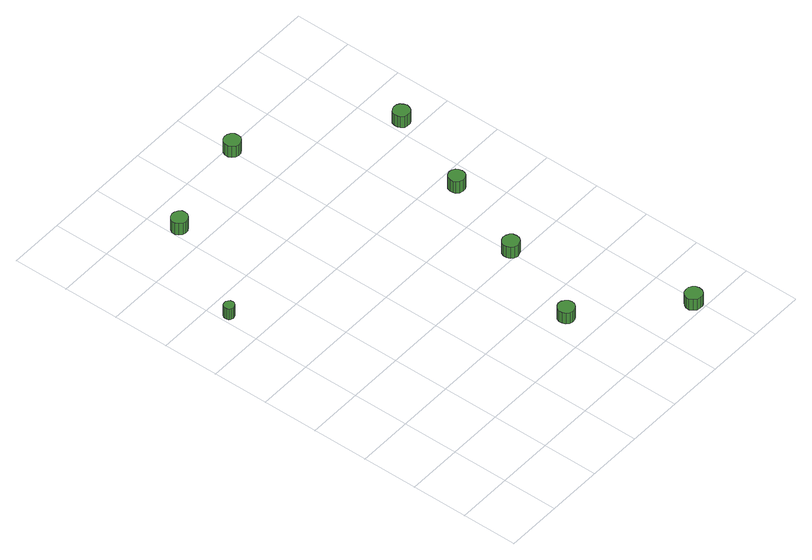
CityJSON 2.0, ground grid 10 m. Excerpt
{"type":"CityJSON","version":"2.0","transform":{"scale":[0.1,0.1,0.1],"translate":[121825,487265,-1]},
"CityObjects":{
"tree1":{"type":"SolitaryVegetationObject","attributes":{"function":"something"},"geometry":[{"type":"MultiSurface","lod":"1","boundaries":[[[0,1,2,3,4,5,6,7,8,9,10,11,12,13,14]],[[15,16,17,18,19,20,21,22,23,24,25,26,27,28,29]],[[0,29,28,1]],[[1,28,27,2]],[[2,27,26,3]],[[3,26,25,4]],[[4,25,24,5]],[[5,24,23,6]],[[6,23,22,7]],[[7,22,21,8]],[[8,21,20,9]],[[9,20,19,10]],[[10,19,18,11]],[[11,18,17,12]],[[12,17,16,13]],[[13,16,15,14]],[[14,15,29,0]]]}]},
"tree2":{"type":"SolitaryVegetationObject","attributes":{"function":"something"},"geometry":[{"type":"MultiSurface","lod":"1","boundaries":[[[30,31,32,33,34,35,36,37,38,39,40,41,42,43,44]],[[45,46,47,48,49,50,51,52,53,54,55,56,57,58,59]],[[30,59,58,31]],[[31,58,57,32]],[[32,57,56,33]],[[33,56,55,34]],[[34,55,54,35]],[[35,54,53,36]],[[36,53,52,37]],[[37,52,51,38]],[[38,51,50,39]],[[39,50,49,40]],[[40,49,48,41]],[[41,48,47,42]],[[42,47,46,43]],[[43,46,45,44]],[[44,45,59,30]]]}]},
"tree3":{"type":"SolitaryVegetationObject","attributes":{"function":"something"},"geometry":[{"type":"MultiSurface","lod":"1","boundaries":[[[60,61,62,63,64,65,66,67,68,69,70,71,72,73,74]],[[75,76,77,78,79,80,81,82,83,84,85,86,87,88,89]],[[60,89,88,61]],[[61,88,87,62]],[[62,87,86,63]],[[63,86,85,64]],[[64,85,84,65]],[[65,84,83,66]],[[66,83,82,67]],[[67,82,81,68]],[[68,81,80,69]],[[69,80,79,70]],[[70,79,78,71]],[[71,78,77,72]],[[72,77,76,73]],[[73,76,75,74]],[[74,75,89,60]]]}]},
"tree4":{"type":"SolitaryVegetationObject","attributes":{"function":"something"},"geometry":[{"type":"MultiSurface","lod":"1","boundaries":[[[90,91,92,93,94,95,96,97,98,99,100,101,102,103,104]],[[105,106,107,108,109,110,111,112,113,114,115,116,117,118,119]],[[90,119,118,91]],[[91,118,117,92]],[[92,117,116,93]],[[93,116,115,94]],[[94,115,114,95]],[[95,114,113,96]],[[96,113,112,97]],[[97,112,111,98]],[[98,111,110,99]],[[99,110,109,100]],[[100,109,108,101]],[[101,108,107,102]],[[102,107,106,103]],[[103,106,105,104]],[[104,105,119,90]]]}]},
"tree5":{"type":"SolitaryVegetationObject","attributes":{"function":"something"},"geometry":[{"type":"MultiSurface","lod":"1","boundaries":[[[120,121,122,123,124,125,126,127,128,129,130,131,132,133,134]],[[135,136,137,138,139,140,141,142,143,144,145,146,147,148,149]],[[120,149,148,121]],[[121,148,147,122]],[[122,147,146,123]],[[123,146,145,124]],[[124,145,144,125]],[[125,144,143,126]],[[126,143,142,127]],[[127,142,141,128]],[[128,141,140,129]],[[129,140,139,130]],[[130,139,138,131]],[[131,138,137,132]],[[132,137,136,133]],[[133,136,135,134]],[[134,135,149,120]]]}]},
"tree6":{"type":"SolitaryVegetationObject","attributes":{"function":"something"},"geometry":[{"type":"MultiSurface","lod":"1","boundaries":[[[150,151,152,153,154,155,156,157,158,159,160,161,162,163,164]],[[165,166,167,168,169,170,171,172,173,174,175,176,177,178,179]],[[150,179,178,151]],[[151,178,177,152]],[[152,177,176,153]],[[153,176,175,154]],[[154,175,174,155]],[[155,174,173,156]],[[156,173,172,157]],[[157,172,171,158]],[[158,171,170,159]],[[159,170,169,160]],[[160,169,168,161]],[[161,168,167,162]],[[162,167,166,163]],[[163,166,165,164]],[[164,165,179,150]]]}]},
"tree7":{"type":"SolitaryVegetationObject","attributes":{"function":"something"},"geometry":[{"type":"MultiSurface","lod":"1","boundaries":[[[180,181,182,183,184,185,186,187,188,189,190,191,192,193,194]],[[195,196,197,198,199,200,201,202,203,204,205,206,207,208,209]],[[180,209,208,181]],[[181,208,207,182]],[[182,207,206,183]],[[183,206,205,184]],[[184,205,204,185]],[[185,204,203,186]],[[186,203,202,187]],[[187,202,201,188]],[[188,201,200,189]],[[189,200,199,190]],[[190,199,198,191]],[[191,198,197,192]],[[192,197,196,193]],[[193,196,195,194]],[[194,195,209,180]]]}]},
"tree8":{"type":"SolitaryVegetationObject","attributes":{"function":"something"},"geometry":[{"type":"MultiSurface","lod":"1","boundaries":[[[210,211,212,213,214,215,216,217,218,219,220,221,222,223,224]],[[225,226,227,228,229,230,231,232,233,234,235,236,237,238,239]],[[210,239,238,211]],[[211,238,237,212]],[[212,237,236,213]],[[213,236,235,214]],[[214,235,234,215]],[[215,234,233,216]],[[216,233,232,217]],[[217,232,231,218]],[[218,231,230,219]],[[219,230,229,220]],[[220,229,228,221]],[[221,228,227,222]],[[222,227,226,223]],[[223,226,225,224]],[[224,225,239,210]]]}]}
},
"vertices":[
[25,566,29],[24,570,29],[21,573,29],[18,575,29],[14,575,29],[10,574,29],[7,571,29],[6,568,29],[6,564,29],[7,560,29],[10,558,29],[14,556,29],[18,557,29],[21,559,29],[24,562,29],[24,562,6],[21,559,6],[18,557,6],[14,556,6],[10,558,6],[7,560,6],[6,564,6],[6,568,6],[7,571,6],[10,574,6],[14,575,6],[18,575,6],[21,573,6],[24,570,6],[25,566,6],
[131,748,31],[130,754,31],[126,758,31],[121,761,31],[115,762,31],[109,760,31],[105,756,31],[102,751,31],[102,745,31],[105,739,31],[109,735,31],[115,733,31],[121,734,31],[126,737,31],[130,742,31],[130,742,6],[126,737,6],[121,734,6],[115,733,6],[109,735,6],[105,739,6],[102,745,6],[102,751,6],[105,756,6],[109,760,6],[115,762,6],[121,761,6],[126,758,6],[130,754,6],[131,748,6],
[358,154,29],[357,160,29],[353,165,29],[348,168,29],[342,169,29],[336,167,29],[331,163,29],[329,157,29],[329,151,29],[331,145,29],[336,141,29],[342,139,29],[348,140,29],[353,143,29],[357,148,29],[357,148,6],[353,143,6],[348,140,6],[342,139,6],[336,141,6],[331,145,6],[329,151,6],[329,157,6],[331,163,6],[336,167,6],[342,169,6],[348,168,6],[353,165,6],[357,160,6],[358,154,6],
[417,313,30],[416,319,30],[412,324,30],[407,327,30],[401,328,30],[395,326,30],[390,322,30],[388,316,30],[388,310,30],[390,304,30],[395,300,30],[401,298,30],[407,299,30],[412,302,30],[416,307,30],[416,307,6],[412,302,6],[407,299,6],[401,298,6],[395,300,6],[390,304,6],[388,310,6],[388,316,6],[390,322,6],[395,326,6],[401,328,6],[407,327,6],[412,324,6],[416,319,6],[417,313,6],
[507,19,29],[506,25,29],[502,30,29],[497,33,29],[491,33,29],[485,32,29],[480,27,29],[477,22,29],[477,15,29],[480,10,29],[485,5,29],[491,4,29],[497,4,29],[502,7,29],[506,12,29],[506,12,6],[502,7,6],[497,4,6],[491,4,6],[485,5,6],[480,10,6],[477,15,6],[477,22,6],[480,27,6],[485,32,6],[491,33,6],[497,33,6],[502,30,6],[506,25,6],[507,19,6],
[317,792,30],[316,798,30],[312,803,30],[307,806,30],[301,807,30],[295,805,30],[291,801,30],[288,795,30],[288,789,30],[291,783,30],[295,779,30],[301,777,30],[307,778,30],[312,781,30],[316,786,30],[316,786,6],[312,781,6],[307,778,6],[301,777,6],[295,779,6],[291,783,6],[288,789,6],[288,795,6],[291,801,6],[295,805,6],[301,807,6],[307,806,6],[312,803,6],[316,798,6],[317,792,6],
[475,469,31],[474,475,31],[471,480,31],[466,483,31],[460,484,31],[454,482,31],[449,478,31],[447,472,31],[447,466,31],[449,461,31],[454,457,31],[460,455,31],[466,456,31],[471,459,31],[474,463,31],[474,463,6],[471,459,6],[466,456,6],[460,455,6],[454,457,6],[449,461,6],[447,466,6],[447,472,6],[449,478,6],[454,482,6],[460,484,6],[466,483,6],[471,480,6],[474,475,6],[475,469,6],
[535,628,30],[533,634,30],[530,639,30],[525,642,30],[518,643,30],[513,641,30],[508,637,30],[506,631,30],[506,625,30],[508,620,30],[513,615,30],[518,614,30],[525,614,30],[530,617,30],[533,622,30],[533,622,6],[530,617,6],[525,614,6],[518,614,6],[513,615,6],[508,620,6],[506,625,6],[506,631,6],[508,637,6],[513,641,6],[518,643,6],[525,642,6],[530,639,6],[533,634,6],[535,628,6]
]}
